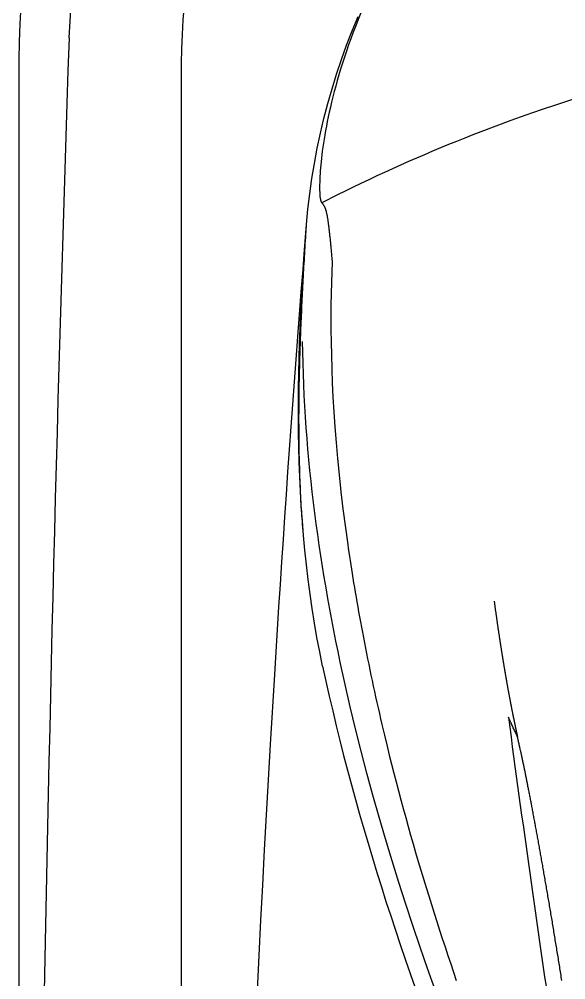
# Model space of a CAD drawing. Extents: x 832 to 912, y 781 to 934.
# Drawn here: x 832.36 to 841.38, y 863.5 to 879.35 of the extents above; entities that cross this region are included whole.
import ezdxf

# ---------------------------------------------------------------- set-up
doc = ezdxf.new("R2010")
doc.units = 0
doc.header["$MEASUREMENT"] = 0
doc.layers.add('1', color=4, linetype='Continuous')
doc.layers.add('SPA', color=2, linetype='Continuous')

# ---------------------------------------------------------------- blocks, each defined once
blk = doc.blocks.new('2010SOVEREIGN')
at = {"layer": '1', "color": 3}
blk.add_line((2.674, 80.643), (2.674, 12.062), dxfattribs=at)
for centre, radius, start, end in [((12.015, 80.692), 11.2, 92.1635, 178.0738), ((12.061, 80.643), 9.387, 90, 180), ((1031.052, 46.42), 1030.812, 178.073751, 181.933854)]:
    blk.add_arc(centre, radius, start, end, dxfattribs=at)
at = {"layer": 'SPA', "color": 4}
blk.add_lwpolyline([(12, 92.705), (67.658, 92.705, -0.414214), (79.658, 80.705), (79.658, 12, -0.414214), (67.658, 0), (12, 0, -0.414214), (0, 12), (0, 80.705, -0.414214)], format="xyb", close=True, dxfattribs=at)
at = {"layer": 'SPA', "color": 2, "linetype": 'Continuous'}
for points in [[(4.741, 77.992), (4.764, 78.245), (4.793, 78.497), (4.828, 78.748), (4.869, 78.998), (4.916, 79.247), (4.968, 79.495), (5.026, 79.741), (5.09, 79.986), (5.16, 80.23), (5.235, 80.471), (5.315, 80.711), (5.401, 80.949), (5.493, 81.185), (5.59, 81.419)], [(4.216, 70.568), (4.239, 70.94), (4.262, 71.311), (4.285, 71.682), (4.309, 72.053), (4.334, 72.425), (4.358, 72.796), (4.383, 73.167), (4.409, 73.538), (4.434, 73.909), (4.461, 74.28), (4.487, 74.651), (4.514, 75.022), (4.541, 75.393), (4.568, 75.764), (4.596, 76.135), (4.624, 76.506), (4.653, 76.877), (4.682, 77.248), (4.74, 77.99)], [(3.676, 58.974), (3.695, 59.554), (3.715, 60.134), (3.736, 60.714), (3.757, 61.294), (3.779, 61.874), (3.802, 62.454), (3.826, 63.034), (3.851, 63.614), (3.877, 64.194), (3.904, 64.773), (3.931, 65.353), (3.959, 65.933), (3.988, 66.512), (4.018, 67.092), (4.049, 67.672), (4.081, 68.251), (4.113, 68.83), (4.146, 69.41), (4.216, 70.568)], [(8.951, 65.522), (8.946, 65.549), (8.942, 65.577), (8.938, 65.605), (8.933, 65.633), (8.929, 65.661), (8.925, 65.689), (8.92, 65.716), (8.916, 65.744), (8.911, 65.772), (8.907, 65.8), (8.902, 65.828), (8.898, 65.855), (8.894, 65.883), (8.889, 65.911), (8.885, 65.939), (8.88, 65.966), (8.876, 65.994), (8.871, 66.022), (8.867, 66.049), (8.862, 66.077), (8.858, 66.104), (8.853, 66.132), (8.849, 66.159), (8.844, 66.187), (8.84, 66.214), (8.835, 66.241), (8.831, 66.269), (8.826, 66.296), (8.822, 66.323), (8.817, 66.351), (8.813, 66.378), (8.808, 66.405), (8.804, 66.432), (8.799, 66.459), (8.795, 66.486), (8.79, 66.513), (8.786, 66.54), (8.781, 66.567), (8.777, 66.593), (8.772, 66.62), (8.768, 66.647), (8.763, 66.673), (8.759, 66.7), (8.755, 66.726), (8.75, 66.753), (8.746, 66.779), (8.741, 66.806), (8.737, 66.832), (8.732, 66.858), (8.728, 66.884), (8.723, 66.91), (8.719, 66.936), (8.714, 66.962), (8.71, 66.988), (8.706, 67.013), (8.701, 67.039), (8.697, 67.065), (8.692, 67.09), (8.688, 67.116), (8.683, 67.141), (8.679, 67.166), (8.675, 67.191), (8.67, 67.217), (8.666, 67.242), (8.662, 67.267), (8.657, 67.291), (8.653, 67.316), (8.649, 67.341), (8.644, 67.365), (8.64, 67.39), (8.636, 67.414), (8.631, 67.439), (8.627, 67.463), (8.623, 67.487), (8.618, 67.511), (8.614, 67.535), (8.61, 67.559), (8.606, 67.583), (8.601, 67.606), (8.597, 67.63), (8.593, 67.653), (8.589, 67.677), (8.585, 67.7), (8.581, 67.723), (8.576, 67.746), (8.572, 67.769), (8.568, 67.792), (8.564, 67.815), (8.56, 67.838), (8.556, 67.86), (8.552, 67.883), (8.548, 67.905), (8.543, 67.927), (8.539, 67.949), (8.535, 67.971), (8.531, 67.993), (8.527, 68.015), (8.523, 68.037), (8.519, 68.058), (8.515, 68.08), (8.511, 68.101), (8.508, 68.122), (8.504, 68.143), (8.5, 68.164), (8.496, 68.185), (8.492, 68.206), (8.488, 68.227), (8.484, 68.247), (8.48, 68.268), (8.477, 68.288), (8.473, 68.308), (8.469, 68.328), (8.465, 68.348), (8.461, 68.368), (8.458, 68.388), (8.454, 68.407), (8.45, 68.427), (8.447, 68.446), (8.443, 68.465), (8.439, 68.484), (8.436, 68.503), (8.432, 68.522), (8.428, 68.541), (8.425, 68.56), (8.421, 68.578), (8.418, 68.596), (8.414, 68.615), (8.411, 68.633), (8.407, 68.651), (8.403, 68.669), (8.4, 68.686), (8.397, 68.704), (8.393, 68.721), (8.39, 68.739), (8.386, 68.756), (8.383, 68.773), (8.379, 68.79), (8.376, 68.807), (8.373, 68.823), (8.369, 68.84), (8.366, 68.856), (8.363, 68.873), (8.36, 68.889), (8.356, 68.905), (8.353, 68.921), (8.35, 68.937), (8.347, 68.952), (8.344, 68.968), (8.34, 68.983), (8.337, 68.999), (8.334, 69.014), (8.331, 69.029), (8.328, 69.044), (8.325, 69.058), (8.322, 69.073), (8.319, 69.087), (8.316, 69.102), (8.313, 69.116), (8.31, 69.13), (8.307, 69.144), (8.304, 69.158), (8.301, 69.172), (8.298, 69.185), (8.295, 69.199), (8.292, 69.212), (8.289, 69.225), (8.287, 69.238), (8.284, 69.251), (8.281, 69.264), (8.278, 69.276), (8.275, 69.289), (8.273, 69.301), (8.27, 69.313), (8.264, 69.337)]]:
    blk.add_lwpolyline(points, dxfattribs=at)
at = {"layer": 'SPA', "color": 3, "linetype": 'Continuous'}
for points in [[(5.638, 81.481), (5.594, 81.373), (5.551, 81.266), (5.51, 81.16), (5.471, 81.055), (5.434, 80.952), (5.398, 80.85), (5.364, 80.75), (5.332, 80.651), (5.302, 80.554), (5.274, 80.459), (5.246, 80.365), (5.221, 80.273), (5.197, 80.184), (5.174, 80.096), (5.153, 80.01), (5.133, 79.926), (5.115, 79.844), (5.098, 79.764), (5.082, 79.687), (5.067, 79.611), (5.053, 79.538), (5.041, 79.466), (5.029, 79.397), (5.018, 79.33), (5.009, 79.264), (5, 79.201), (4.992, 79.141), (4.985, 79.082), (4.979, 79.026), (4.974, 78.973), (4.967, 78.875)], [(12.697, 80.932), (12.437, 80.885), (12.178, 80.836), (11.919, 80.783), (11.661, 80.729), (11.403, 80.671), (11.146, 80.612), (10.889, 80.55), (10.634, 80.485), (10.378, 80.418), (10.124, 80.349), (9.87, 80.277), (9.616, 80.202), (9.364, 80.125), (9.112, 80.046), (8.861, 79.964), (8.61, 79.88), (8.36, 79.794), (8.112, 79.705), (7.616, 79.519)], [(7.616, 79.519), (7.482, 79.467), (7.349, 79.415), (7.215, 79.361), (7.082, 79.307), (6.95, 79.253), (6.817, 79.197), (6.685, 79.141), (6.553, 79.084), (6.421, 79.027), (6.29, 78.969), (6.159, 78.91), (6.028, 78.85), (5.898, 78.79), (5.768, 78.729), (5.638, 78.667), (5.508, 78.605), (5.379, 78.542), (5.25, 78.478), (4.993, 78.349)], [(4.967, 78.875), (4.965, 78.847), (4.963, 78.82), (4.962, 78.794), (4.961, 78.769), (4.959, 78.744), (4.958, 78.721), (4.958, 78.698), (4.957, 78.676), (4.956, 78.655), (4.956, 78.635), (4.956, 78.616), (4.956, 78.598), (4.956, 78.58), (4.956, 78.563), (4.956, 78.547), (4.957, 78.532), (4.957, 78.517), (4.958, 78.504), (4.958, 78.491), (4.959, 78.479), (4.96, 78.467), (4.961, 78.456), (4.962, 78.446), (4.963, 78.437), (4.965, 78.428), (4.966, 78.419), (4.968, 78.412), (4.969, 78.404), (4.971, 78.397), (4.972, 78.391), (4.974, 78.385), (4.976, 78.38), (4.978, 78.374), (4.98, 78.37), (4.982, 78.365), (4.984, 78.361), (4.987, 78.358), (4.989, 78.354), (4.993, 78.349)], [(4.993, 78.349), (4.995, 78.346), (4.998, 78.343), (5, 78.341), (5.002, 78.338), (5.004, 78.335), (5.006, 78.332), (5.008, 78.329), (5.011, 78.325), (5.013, 78.322), (5.015, 78.319), (5.017, 78.315), (5.019, 78.312), (5.021, 78.308), (5.023, 78.305), (5.025, 78.301), (5.027, 78.298), (5.03, 78.294), (5.032, 78.291), (5.034, 78.287), (5.036, 78.283), (5.038, 78.279), (5.04, 78.275), (5.042, 78.27), (5.044, 78.265), (5.046, 78.26), (5.048, 78.255), (5.05, 78.25), (5.052, 78.244), (5.053, 78.238), (5.055, 78.232), (5.057, 78.226), (5.059, 78.219), (5.061, 78.213), (5.062, 78.206), (5.064, 78.199), (5.066, 78.192), (5.068, 78.184), (5.069, 78.177), (5.071, 78.169), (5.073, 78.161), (5.074, 78.153), (5.076, 78.145), (5.078, 78.136), (5.079, 78.128), (5.081, 78.119), (5.082, 78.11), (5.084, 78.1), (5.086, 78.091), (5.087, 78.081), (5.089, 78.072), (5.09, 78.062), (5.092, 78.051), (5.093, 78.041), (5.095, 78.031), (5.096, 78.02), (5.098, 78.009), (5.099, 77.998), (5.101, 77.986), (5.104, 77.963)], [(5.005, 70.703), (4.957, 70.939), (4.912, 71.177), (4.871, 71.415), (4.833, 71.654), (4.798, 71.893), (4.767, 72.134), (4.738, 72.374), (4.713, 72.616), (4.691, 72.858), (4.671, 73.1), (4.654, 73.343), (4.64, 73.586), (4.628, 73.829), (4.619, 74.073), (4.612, 74.316), (4.608, 74.561), (4.606, 74.805), (4.605, 75.049), (4.607, 75.294), (4.611, 75.539), (4.617, 75.784), (4.624, 76.029), (4.634, 76.274), (4.645, 76.519), (4.657, 76.764), (4.671, 77.009), (4.687, 77.254), (4.703, 77.499), (4.74, 77.99)], [(4.684, 72.936), (4.68, 72.988), (4.676, 73.04), (4.672, 73.092), (4.668, 73.145), (4.664, 73.197), (4.661, 73.249), (4.658, 73.302), (4.654, 73.354), (4.651, 73.406), (4.648, 73.459), (4.646, 73.512), (4.643, 73.564), (4.641, 73.617), (4.638, 73.669), (4.636, 73.722), (4.634, 73.775), (4.632, 73.828), (4.63, 73.881), (4.628, 73.934), (4.627, 73.986), (4.625, 74.039), (4.624, 74.092), (4.622, 74.145), (4.621, 74.198), (4.62, 74.251), (4.619, 74.304), (4.618, 74.358), (4.618, 74.411), (4.617, 74.464), (4.616, 74.517), (4.616, 74.57), (4.616, 74.623), (4.616, 74.677), (4.615, 74.73), (4.615, 74.783), (4.615, 74.836), (4.616, 74.89), (4.616, 74.943), (4.616, 74.996), (4.617, 75.049), (4.617, 75.103), (4.618, 75.156), (4.618, 75.209), (4.619, 75.263), (4.62, 75.316), (4.621, 75.37), (4.622, 75.423), (4.623, 75.476), (4.624, 75.53), (4.626, 75.583), (4.627, 75.637), (4.628, 75.69), (4.63, 75.744), (4.631, 75.797), (4.633, 75.85), (4.635, 75.904), (4.636, 75.957), (4.638, 76.011), (4.64, 76.064), (4.642, 76.118), (4.644, 76.171), (4.646, 76.225), (4.648, 76.278), (4.65, 76.332), (4.653, 76.385), (4.655, 76.439), (4.657, 76.492), (4.66, 76.546), (4.662, 76.599), (4.664, 76.653), (4.667, 76.706), (4.67, 76.76), (4.672, 76.813), (4.675, 76.867), (4.678, 76.92), (4.68, 76.973), (4.683, 77.027), (4.686, 77.08), (4.689, 77.134), (4.692, 77.187), (4.695, 77.241), (4.698, 77.294), (4.701, 77.348), (4.704, 77.401), (4.707, 77.455), (4.71, 77.508), (4.713, 77.562), (4.717, 77.615), (4.72, 77.669), (4.723, 77.722), (4.727, 77.775), (4.73, 77.829), (4.733, 77.882), (4.74, 77.99)], [(4.74, 77.99), (4.74, 77.99), (4.74, 77.99), (4.74, 77.99), (4.74, 77.99), (4.74, 77.99), (4.74, 77.991), (4.74, 77.991), (4.74, 77.991), (4.74, 77.991), (4.74, 77.991), (4.74, 77.992), (4.74, 77.992), (4.741, 77.992), (4.741, 77.992)], [(5.104, 77.963), (5.106, 77.947), (5.108, 77.931), (5.11, 77.914), (5.112, 77.897), (5.114, 77.88), (5.115, 77.863), (5.117, 77.845), (5.119, 77.828), (5.121, 77.81), (5.123, 77.791), (5.125, 77.773), (5.127, 77.754), (5.129, 77.735), (5.131, 77.716), (5.133, 77.696), (5.135, 77.677), (5.136, 77.657), (5.138, 77.636), (5.14, 77.616), (5.142, 77.595), (5.144, 77.574), (5.146, 77.553), (5.148, 77.532), (5.15, 77.51), (5.152, 77.488), (5.154, 77.466), (5.156, 77.444), (5.158, 77.421), (5.161, 77.375)], [(5.161, 77.375), (5.155, 77.206), (5.15, 77.031), (5.146, 76.849), (5.143, 76.659), (5.142, 76.463), (5.142, 76.26), (5.145, 76.05), (5.149, 75.834), (5.156, 75.61), (5.165, 75.38), (5.176, 75.144), (5.19, 74.9), (5.207, 74.65), (5.227, 74.393), (5.25, 74.129), (5.277, 73.859), (5.307, 73.582), (5.34, 73.298), (5.419, 72.711)], [(5.297, 70.77), (5.26, 70.945), (5.224, 71.119), (5.19, 71.294), (5.156, 71.469), (5.123, 71.644), (5.091, 71.819), (5.061, 71.995), (5.031, 72.17), (5.003, 72.346), (4.975, 72.522), (4.949, 72.698), (4.924, 72.874), (4.9, 73.05), (4.877, 73.226), (4.855, 73.402), (4.834, 73.579), (4.815, 73.755), (4.796, 73.932), (4.779, 74.108), (4.763, 74.285), (4.749, 74.461), (4.735, 74.638), (4.723, 74.815), (4.712, 74.993), (4.703, 75.17), (4.695, 75.347), (4.688, 75.525), (4.683, 75.703), (4.676, 76.058)], [(5.419, 72.711), (5.428, 72.648), (5.438, 72.583), (5.448, 72.516), (5.458, 72.447), (5.469, 72.377), (5.48, 72.305), (5.492, 72.231), (5.504, 72.156), (5.517, 72.08), (5.529, 72.003), (5.542, 71.924), (5.556, 71.844), (5.57, 71.764), (5.584, 71.683), (5.599, 71.601), (5.614, 71.517), (5.629, 71.433), (5.645, 71.348), (5.661, 71.263), (5.677, 71.176), (5.694, 71.089), (5.711, 71.001), (5.729, 70.913), (5.747, 70.824), (5.765, 70.735), (5.783, 70.646), (5.802, 70.556), (5.821, 70.466), (5.841, 70.376), (5.86, 70.286), (5.88, 70.196), (5.9, 70.106), (5.92, 70.016), (5.941, 69.925), (5.962, 69.835), (5.983, 69.744), (6.004, 69.654), (6.026, 69.564), (6.069, 69.385)], [(7.835, 71.776), (7.836, 71.765), (7.838, 71.754), (7.839, 71.744), (7.841, 71.733), (7.842, 71.722), (7.844, 71.711), (7.845, 71.7), (7.847, 71.69), (7.848, 71.679), (7.85, 71.668), (7.851, 71.657), (7.853, 71.647), (7.854, 71.636), (7.856, 71.625), (7.857, 71.615), (7.859, 71.604), (7.86, 71.593), (7.862, 71.582), (7.863, 71.572), (7.865, 71.561), (7.866, 71.55), (7.868, 71.54), (7.869, 71.529), (7.871, 71.519), (7.872, 71.508), (7.874, 71.497), (7.875, 71.487), (7.877, 71.476), (7.878, 71.465), (7.88, 71.455), (7.881, 71.444), (7.883, 71.434), (7.884, 71.423), (7.886, 71.413), (7.887, 71.402), (7.889, 71.391), (7.89, 71.381), (7.892, 71.37), (7.893, 71.36), (7.895, 71.349), (7.897, 71.339), (7.898, 71.328), (7.9, 71.318), (7.901, 71.308), (7.903, 71.297), (7.904, 71.287), (7.906, 71.276), (7.907, 71.266), (7.909, 71.256), (7.91, 71.245), (7.912, 71.235), (7.914, 71.224), (7.915, 71.214), (7.917, 71.204), (7.918, 71.193), (7.92, 71.183), (7.921, 71.173), (7.923, 71.163), (7.924, 71.152), (7.926, 71.142), (7.928, 71.132), (7.929, 71.122), (7.931, 71.112), (7.932, 71.101), (7.934, 71.091), (7.935, 71.081), (7.937, 71.071), (7.938, 71.061), (7.94, 71.051), (7.942, 71.041), (7.943, 71.031), (7.945, 71.021), (7.946, 71.011), (7.948, 71.001), (7.949, 70.991), (7.951, 70.981), (7.953, 70.971), (7.954, 70.961), (7.956, 70.951), (7.957, 70.941), (7.959, 70.931), (7.96, 70.921), (7.962, 70.911), (7.964, 70.902), (7.965, 70.892), (7.967, 70.882), (7.968, 70.872), (7.97, 70.862), (7.971, 70.853), (7.973, 70.843), (7.975, 70.833), (7.976, 70.824), (7.978, 70.814), (7.979, 70.804), (7.981, 70.795), (7.982, 70.785), (7.984, 70.776), (7.986, 70.766), (7.987, 70.757), (7.989, 70.747), (7.99, 70.738), (7.992, 70.728), (7.993, 70.719), (7.995, 70.709), (7.997, 70.7), (7.998, 70.69), (8, 70.681), (8.001, 70.672), (8.003, 70.662), (8.004, 70.653), (8.006, 70.644), (8.008, 70.635), (8.009, 70.625), (8.011, 70.616), (8.012, 70.607), (8.014, 70.598), (8.015, 70.589), (8.017, 70.58), (8.018, 70.571), (8.02, 70.562), (8.022, 70.553), (8.023, 70.544), (8.025, 70.535), (8.026, 70.526), (8.028, 70.517), (8.029, 70.508), (8.031, 70.499), (8.033, 70.49), (8.034, 70.481), (8.036, 70.472), (8.037, 70.464), (8.039, 70.455), (8.04, 70.446), (8.042, 70.437), (8.043, 70.429), (8.045, 70.42), (8.046, 70.411), (8.048, 70.403), (8.05, 70.394), (8.051, 70.385), (8.053, 70.377), (8.054, 70.368), (8.056, 70.36), (8.057, 70.351), (8.059, 70.343), (8.06, 70.335), (8.062, 70.326), (8.063, 70.318), (8.065, 70.309), (8.066, 70.301), (8.068, 70.293), (8.069, 70.284), (8.071, 70.276), (8.072, 70.268), (8.074, 70.26), (8.076, 70.251), (8.077, 70.243), (8.079, 70.235), (8.08, 70.227), (8.082, 70.219), (8.083, 70.211), (8.085, 70.203), (8.086, 70.195), (8.088, 70.187), (8.089, 70.179), (8.091, 70.171), (8.092, 70.163), (8.094, 70.155), (8.095, 70.147), (8.097, 70.139), (8.098, 70.131), (8.1, 70.123), (8.101, 70.115), (8.103, 70.108), (8.104, 70.1), (8.106, 70.092), (8.107, 70.084), (8.109, 70.077), (8.11, 70.069), (8.112, 70.061), (8.113, 70.054), (8.115, 70.046), (8.116, 70.038), (8.118, 70.031), (8.119, 70.023), (8.121, 70.016), (8.122, 70.008), (8.123, 70.001), (8.125, 69.993), (8.126, 69.986), (8.128, 69.978), (8.129, 69.971), (8.131, 69.963), (8.132, 69.956), (8.134, 69.949), (8.135, 69.941), (8.137, 69.934), (8.138, 69.927), (8.14, 69.919), (8.141, 69.912), (8.143, 69.905), (8.144, 69.898), (8.145, 69.891), (8.147, 69.883), (8.148, 69.876), (8.15, 69.869), (8.151, 69.862), (8.153, 69.855), (8.154, 69.848), (8.156, 69.841), (8.157, 69.834), (8.159, 69.827), (8.16, 69.82), (8.161, 69.813), (8.163, 69.806), (8.164, 69.799), (8.166, 69.792), (8.167, 69.785), (8.169, 69.778), (8.17, 69.771), (8.172, 69.764), (8.173, 69.757), (8.174, 69.751), (8.176, 69.744), (8.177, 69.737), (8.179, 69.73), (8.18, 69.723), (8.182, 69.717), (8.183, 69.71), (8.184, 69.703), (8.186, 69.696), (8.187, 69.69), (8.189, 69.683), (8.19, 69.676), (8.191, 69.67), (8.193, 69.663), (8.194, 69.656), (8.196, 69.65), (8.197, 69.643), (8.199, 69.637), (8.2, 69.63), (8.201, 69.623), (8.203, 69.617), (8.204, 69.61), (8.206, 69.604), (8.207, 69.597), (8.208, 69.591), (8.21, 69.584), (8.211, 69.578), (8.213, 69.571), (8.214, 69.565), (8.215, 69.559), (8.218, 69.546)], [(5.005, 70.703), (5.059, 70.456), (5.114, 70.21), (5.171, 69.965), (5.229, 69.72), (5.289, 69.476), (5.351, 69.232), (5.414, 68.989), (5.479, 68.747), (5.546, 68.505), (5.614, 68.264), (5.683, 68.023), (5.754, 67.782), (5.826, 67.543), (5.899, 67.303), (5.974, 67.064), (6.05, 66.825), (6.128, 66.587), (6.206, 66.349), (6.286, 66.111), (6.367, 65.873), (6.449, 65.636), (6.533, 65.399)], [(7.51, 63.634), (7.377, 63.976), (7.246, 64.321), (7.116, 64.668), (6.988, 65.016), (6.862, 65.365), (6.738, 65.717), (6.616, 66.07), (6.496, 66.424), (6.379, 66.78), (6.265, 67.137), (6.153, 67.495), (6.044, 67.855), (5.939, 68.215), (5.836, 68.577), (5.737, 68.94), (5.641, 69.305), (5.549, 69.67), (5.461, 70.036), (5.297, 70.77)], [(8.218, 69.546), (8.211, 69.562), (8.203, 69.577), (8.196, 69.593), (8.188, 69.609), (8.181, 69.625), (8.173, 69.641), (8.166, 69.657), (8.158, 69.672), (8.151, 69.688), (8.144, 69.704), (8.136, 69.72), (8.129, 69.736), (8.121, 69.752), (8.114, 69.767), (8.107, 69.783), (8.099, 69.799), (8.092, 69.815), (8.084, 69.831), (8.07, 69.863)], [(8.07, 69.863), (8.091, 69.7), (8.113, 69.538), (8.134, 69.375), (8.156, 69.213), (8.178, 69.052), (8.2, 68.89), (8.222, 68.728), (8.244, 68.567), (8.266, 68.407), (8.288, 68.247), (8.311, 68.087), (8.333, 67.928), (8.355, 67.769), (8.378, 67.61), (8.4, 67.452), (8.422, 67.294), (8.445, 67.136), (8.467, 66.979), (8.49, 66.822), (8.512, 66.666), (8.534, 66.51), (8.557, 66.354), (8.579, 66.198), (8.601, 66.043), (8.624, 65.888), (8.646, 65.733), (8.668, 65.578), (8.691, 65.424)], [(8.264, 69.337), (8.263, 69.343), (8.262, 69.349), (8.261, 69.355), (8.259, 69.361), (8.258, 69.367), (8.257, 69.373), (8.255, 69.378), (8.254, 69.384), (8.253, 69.39), (8.251, 69.396), (8.25, 69.402), (8.249, 69.408), (8.247, 69.414), (8.246, 69.42), (8.245, 69.426), (8.243, 69.432), (8.242, 69.438), (8.241, 69.443), (8.239, 69.449), (8.238, 69.455), (8.237, 69.461), (8.235, 69.467), (8.234, 69.473), (8.233, 69.479), (8.232, 69.485), (8.23, 69.491), (8.229, 69.497), (8.228, 69.503), (8.226, 69.509), (8.225, 69.515), (8.224, 69.521), (8.222, 69.528), (8.221, 69.534), (8.218, 69.546)], [(6.069, 69.385), (6.105, 69.237), (6.142, 69.089), (6.18, 68.941), (6.218, 68.794), (6.257, 68.647), (6.296, 68.5), (6.335, 68.354), (6.376, 68.208), (6.416, 68.062), (6.457, 67.917), (6.499, 67.773), (6.54, 67.628), (6.583, 67.485), (6.625, 67.341), (6.668, 67.198), (6.712, 67.056), (6.756, 66.914), (6.8, 66.773), (6.844, 66.632), (6.889, 66.491), (6.934, 66.351), (6.98, 66.212), (7.025, 66.073), (7.071, 65.934), (7.118, 65.796), (7.164, 65.659), (7.211, 65.522)]]:
    blk.add_lwpolyline(points, dxfattribs=at)

msp = doc.modelspace()

# ---------------------------------------------------------------- block references
at = {"layer": '1'}
msp.add_blockref('2010SOVEREIGN', (832.36, 797.97), dxfattribs=at)

doc.saveas('drawing.dxf')
